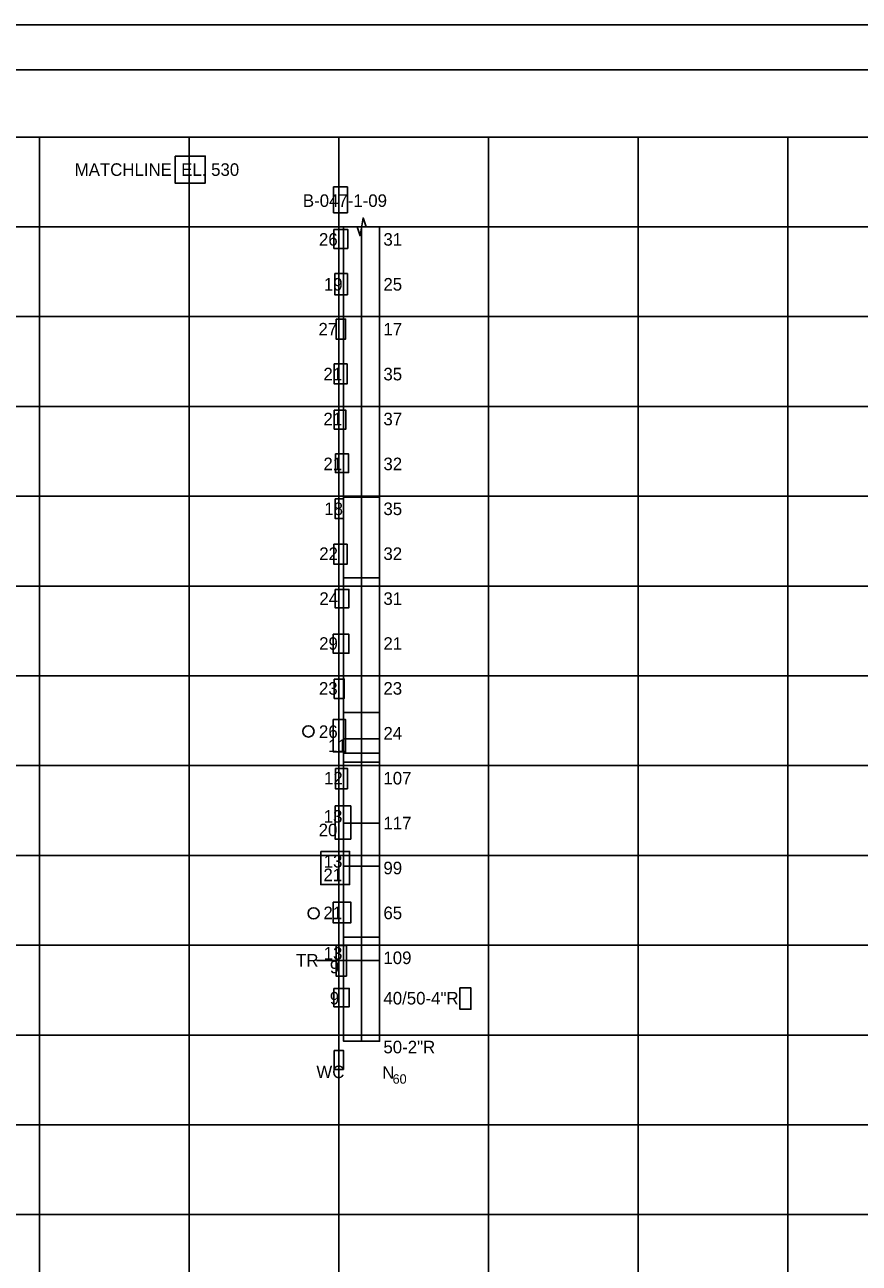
# Model space of a CAD drawing. Extents: x 2193738 to 2194889, y 666766 to 667426.
# Drawn here: x 2194332.1 to 2194610.8, y 667012.1 to 667425.8 of the extents above; entities that cross this region are included whole.
import ezdxf

# ---------------------------------------------------------------- set-up
doc = ezdxf.new("R2010")
doc.units = 0
for name, color, linetype in [('GT_Historic_Soil_Boring', 7, 'Continuous'), ('GT_Historic_Text', 7, 'Continuous'), ('GT_Project_Cells', 7, 'Continuous'), ('GT_Project_Soil_Layers', 7, 'Continuous'), ('GT_Project_Text', 7, 'Continuous'), ('SH_Border', 7, 'Continuous'), ('SH_Cut_Line', 7, 'Continuous'), ('SH_Data', 7, 'Continuous'), ('SH_Major_Grid_Line', 7, 'Continuous'), ('SH_Text', 7, 'Continuous')]:
    doc.layers.add(name, color=color, linetype=linetype)

msp = doc.modelspace()

# ---------------------------------------------------------------- linework, layer by layer
at = {"layer": 'GT_Historic_Soil_Boring'}
for p, q in [((2194438.54, 667358.31), (2194438.54, 667328.31)), ((2194444.54, 667358.31), (2194444.54, 667328.31)), ((2194450.54, 667358.31), (2194450.54, 667328.31)), ((2194438.54, 667328.31), (2194438.54, 667086.21)), ((2194444.54, 667328.31), (2194444.54, 667086.21)), ((2194450.54, 667328.31), (2194450.54, 667086.21)), ((2194438.54, 667268.01), (2194450.54, 667268.01)), ((2194438.54, 667241.01), (2194450.54, 667241.01)), ((2194438.54, 667196.01), (2194450.54, 667196.01)), ((2194438.54, 667187.31), (2194450.54, 667187.31)), ((2194438.54, 667182.51), (2194450.54, 667182.51)), ((2194438.54, 667179.51), (2194450.54, 667179.51)), ((2194438.54, 667159.11), (2194450.54, 667159.11)), ((2194438.54, 667144.71), (2194450.54, 667144.71)), ((2194438.54, 667121.01), (2194450.54, 667121.01)), ((2194438.54, 667113.21), (2194450.54, 667113.21)), ((2194438.54, 667086.21), (2194450.54, 667086.21))]:
    msp.add_line(p, q, dxfattribs=at)
msp.add_lwpolyline([(2194435.54, 667358.31), (2194443.04, 667358.31), (2194444.04, 667355.31), (2194445.04, 667361.31), (2194446.04, 667358.31), (2194453.54, 667358.31)], dxfattribs=at)
at = {"layer": 'GT_Project_Cells'}
msp.add_line((2194429.54, 667113.21), (2194438.54, 667113.21), dxfattribs=at)
msp.add_circle((2194426.79, 667189.73), 1.88, dxfattribs=at)
at = {"layer": 'GT_Project_Soil_Layers'}
for points in [[(2194438.54, 667358.31), (2194450.54, 667358.31), (2194450.54, 667086.21), (2194438.54, 667086.21)], [(2194438.54, 667358.31), (2194438.54, 667268.01), (2194450.54, 667268.01), (2194450.54, 667358.31)], [(2194438.54, 667268.01), (2194438.54, 667241.01), (2194450.54, 667241.01), (2194450.54, 667268.01)], [(2194438.54, 667241.01), (2194438.54, 667196.01), (2194450.54, 667196.01), (2194450.54, 667241.01)], [(2194438.54, 667196.01), (2194438.54, 667187.31), (2194450.54, 667187.31), (2194450.54, 667196.01)], [(2194438.54, 667187.31), (2194438.54, 667182.51), (2194450.54, 667182.51), (2194450.54, 667187.31)], [(2194438.54, 667182.51), (2194438.54, 667179.51), (2194450.54, 667179.51), (2194450.54, 667182.51)], [(2194438.54, 667179.51), (2194438.54, 667159.11), (2194450.54, 667159.11), (2194450.54, 667179.51)], [(2194438.54, 667159.11), (2194438.54, 667144.71), (2194450.54, 667144.71), (2194450.54, 667159.11)], [(2194438.54, 667144.71), (2194438.54, 667121.01), (2194450.54, 667121.01), (2194450.54, 667144.71)], [(2194438.54, 667121.01), (2194438.54, 667113.21), (2194450.54, 667113.21), (2194450.54, 667121.01)], [(2194438.54, 667113.21), (2194438.54, 667086.21), (2194450.54, 667086.21), (2194450.54, 667113.21)]]:
    msp.add_lwpolyline(points, close=True, dxfattribs=at)
msp.add_lwpolyline([(2194450.54, 667358.31), (2194450.54, 667328.31), (2194438.54, 667328.31), (2194438.54, 667358.31)], dxfattribs=at)
at = {"layer": 'GT_Project_Text'}
for points in [[(2194382.28, 667381.97), (2194392.35, 667381.97), (2194392.35, 667372.91), (2194382.28, 667372.91)], [(2194435.2, 667371.67), (2194439.82, 667371.67), (2194439.82, 667363.03), (2194435.2, 667363.03)], [(2194435.32, 667357.43), (2194439.94, 667357.43), (2194439.94, 667351.1), (2194435.32, 667351.1)], [(2194435.56, 667342.7), (2194439.82, 667342.7), (2194439.82, 667335.64), (2194435.56, 667335.64)], [(2194436.05, 667327.48), (2194439.21, 667327.48), (2194439.21, 667320.79), (2194436.05, 667320.79)], [(2194435.44, 667312.51), (2194439.7, 667312.51), (2194439.7, 667305.81), (2194435.44, 667305.81)], [(2194435.44, 667297.05), (2194439.33, 667297.05), (2194439.33, 667290.72), (2194435.44, 667290.72)], [(2194435.8, 667282.44), (2194440.19, 667282.44), (2194440.19, 667276.23), (2194435.8, 667276.23)], [(2194435.68, 667267.47), (2194438.48, 667267.47), (2194438.48, 667260.9), (2194435.68, 667260.9)], [(2194435.32, 667252.25), (2194439.7, 667252.25), (2194439.7, 667245.56), (2194435.32, 667245.56)], [(2194435.68, 667237.16), (2194440.31, 667237.16), (2194440.31, 667231.07), (2194435.68, 667231.07)], [(2194435.07, 667222.19), (2194440.31, 667222.19), (2194440.31, 667215.86), (2194435.07, 667215.86)], [(2194435.44, 667207.21), (2194438.73, 667207.21), (2194438.73, 667200.76), (2194435.44, 667200.76)], [(2194435.07, 667193.7), (2194439.21, 667193.7), (2194439.21, 667182.87), (2194435.07, 667182.87)], [(2194435.8, 667177.39), (2194439.82, 667177.39), (2194439.82, 667170.57), (2194435.8, 667170.57)], [(2194435.68, 667164.85), (2194440.92, 667164.85), (2194440.92, 667153.77), (2194435.68, 667153.77)], [(2194430.93, 667149.64), (2194440.55, 667149.64), (2194440.55, 667138.56), (2194430.93, 667138.56)], [(2194435.07, 667132.71), (2194440.92, 667132.71), (2194440.92, 667125.78), (2194435.07, 667125.78)], [(2194436.05, 667118.23), (2194439.46, 667118.23), (2194439.46, 667108), (2194436.05, 667108)], [(2194435.32, 667103.86), (2194440.43, 667103.86), (2194440.43, 667097.78), (2194435.32, 667097.78)], [(2194477.36, 667104.02), (2194481.07, 667104.02), (2194481.07, 667096.91), (2194477.36, 667096.91)], [(2194435.44, 667083.17), (2194438.48, 667083.17), (2194438.48, 667076.84), (2194435.44, 667076.84)]]:
    msp.add_lwpolyline(points, close=True, dxfattribs=at)
msp.add_lwpolyline([(2194438.54, 667328.31), (2194438.54, 667235.37), (2194438.54, 667320.06)], dxfattribs=at)
for centre in [(2194426.79, 667189.73), (2194428.53, 667128.96)]:
    msp.add_circle(centre, 1.88, dxfattribs=at)
at = {"layer": 'SH_Border'}
msp.add_line((2193929.45, 667410.81), (2194874.45, 667410.81), dxfattribs=at)
at = {"layer": 'SH_Cut_Line'}
msp.add_lwpolyline([(2193869.45, 666765.81), (2193869.45, 667425.81), (2194889.45, 667425.81), (2194889.45, 666765.81), (2193869.45, 666765.81)], dxfattribs=at)
at = {"layer": 'SH_Data'}
msp.add_line((2193936.95, 667388.31), (2194836.95, 667388.31), dxfattribs=at)
at = {"layer": 'SH_Major_Grid_Line'}
for p, q in [((2194336.95, 666788.31), (2194336.95, 667388.31)), ((2194386.95, 666788.31), (2194386.95, 667388.31)), ((2194436.95, 666788.31), (2194436.95, 667388.31)), ((2194486.95, 666788.31), (2194486.95, 667388.31)), ((2194536.95, 666788.31), (2194536.95, 667388.31)), ((2194586.95, 666788.31), (2194586.95, 667388.31)), ((2193936.95, 667358.31), (2194836.95, 667358.31)), ((2193936.95, 667328.31), (2194836.95, 667328.31)), ((2193936.95, 667298.31), (2194836.95, 667298.31)), ((2193936.95, 667268.31), (2194836.95, 667268.31)), ((2193936.95, 667238.31), (2194836.95, 667238.31)), ((2193936.95, 667208.31), (2194836.95, 667208.31)), ((2193936.95, 667178.31), (2194836.95, 667178.31)), ((2193936.95, 667148.31), (2194836.95, 667148.31)), ((2193936.95, 667118.31), (2194836.95, 667118.31)), ((2193936.95, 667088.31), (2194836.95, 667088.31)), ((2193936.95, 667058.31), (2194836.95, 667058.31)), ((2193936.95, 667028.31), (2194836.95, 667028.31))]:
    msp.add_line(p, q, dxfattribs=at)

# ---------------------------------------------------------------- texts
at = {"layer": 'GT_Historic_Text'}
for s, p in [('B-047-1-09', (2194424.94, 667364.96)), ('26', (2194430.31, 667352.01)), ('31', (2194451.84, 667352.01)), ('19', (2194431.96, 667337.01)), ('25', (2194451.84, 667337.01)), ('27', (2194430.14, 667322.01)), ('17', (2194451.84, 667322.01)), ('21', (2194431.8, 667307.01)), ('35', (2194451.84, 667307.01)), ('21', (2194431.8, 667292.01)), ('37', (2194451.84, 667292.01)), ('21', (2194431.8, 667277.01)), ('32', (2194451.84, 667277.01)), ('18', (2194432.09, 667262.01)), ('35', (2194451.84, 667262.01)), ('22', (2194430.41, 667247.01)), ('32', (2194451.84, 667247.01)), ('24', (2194430.44, 667232.01)), ('31', (2194451.84, 667232.01)), ('29', (2194430.37, 667217.01)), ('21', (2194451.84, 667217.01)), ('23', (2194430.31, 667202.01)), ('23', (2194451.84, 667202.01)), ('26', (2194430.31, 667187.56)), ('24', (2194451.84, 667187.01)), ('11', (2194433.39, 667182.9)), ('12', (2194432, 667172.01)), ('107', (2194451.84, 667172.01)), ('13', (2194431.9, 667159.26)), ('117', (2194451.84, 667157.01)), ('20', (2194430.21, 667154.7)), ('13', (2194431.9, 667144.26)), ('99', (2194451.84, 667142.01)), ('21', (2194431.8, 667139.7)), ('21', (2194431.8, 667127.01)), ('65', (2194451.84, 667127.01)), ('13', (2194431.9, 667113.51)), ('109', (2194451.84, 667112.01)), ('9', (2194433.94, 667108.95)), ('9', (2194433.94, 667098.51)), ('40/50-4"R', (2194451.84, 667098.51)), ('50-2"R', (2194451.84, 667082.19))]:
    msp.add_text(s, height=4.2, dxfattribs=at).set_placement(p)
at = {"layer": 'GT_Project_Text'}
msp.add_text('MATCHLINE  EL. 530', height=4.2, rotation=360, dxfattribs=at).set_placement((2194348.73, 667375.33))
at = {"layer": 'SH_Text'}
for s, height, p in [('TR', 4.2, (2194422.66, 667111.17)), ('WC', 4.2, (2194429.45, 667073.9)), ('N', 4.2, (2194451.44, 667073.68)), ('60', 3.15, (2194454.9, 667072.05))]:
    msp.add_text(s, height=height, dxfattribs=at).set_placement(p)

doc.saveas('drawing.dxf')
